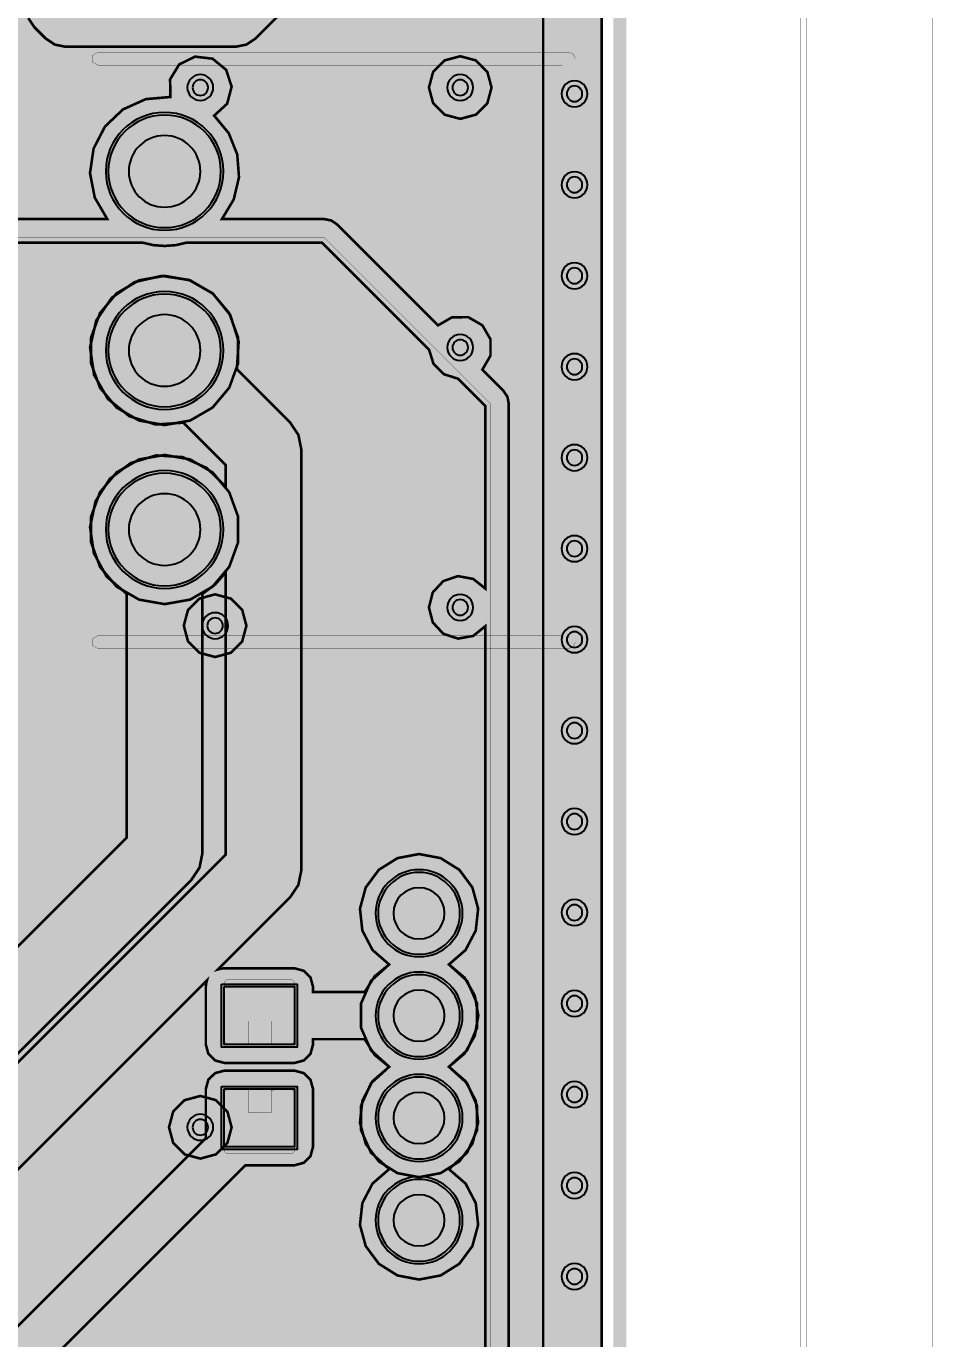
# Model space of a CAD drawing. Header units: millimetres. Extents: x -61 to 56, y -72 to 70.
# Drawn here: x 38.4 to 56.11, y -5.32 to 20.34 of the extents above; entities that cross this region are included whole.
import ezdxf

# ---------------------------------------------------------------- set-up
doc = ezdxf.new("R2010")
doc.units = ezdxf.units.MM
doc.header["$MEASUREMENT"] = 0
for name, color, linetype, true_color in [('02GND', 7, 'Continuous', 0x999966), ('03POWER', 7, 'Continuous', 0x008000), ('Board-Outline-Layer', 7, 'Continuous', 0xff00ff), ('Bottom-Layer', 7, 'Continuous', 0x0000ff), ('Bottom-Paste-Mask-Layer', 7, 'Continuous', 0x800000), ('Bottom-Solder-Mask-Layer', 7, 'Continuous', 0xaa00ff), ('Document-Layer', 7, 'Continuous', 0xffffff), ('Hole-Layer', 7, 'Continuous', 0x222222), ('Multi-Layer', 7, 'Continuous', 0xc0c0c0), ('Top-Layer', 7, 'Continuous', 0xff0000), ('Top-Paste-Mask-Layer', 7, 'Continuous', 0x808080), ('Top-Silkscreen-Layer', 7, 'Continuous', 0xffcc00), ('Top-Solder-Mask-Layer', 7, 'Continuous', 0x800080)]:
    doc.layers.add(name, color=color, linetype=linetype, true_color=true_color)

msp = doc.modelspace()

# ---------------------------------------------------------------- hatches: boundary and pattern name
at = {"layer": '02GND'}
for points in [[(-49.642, 52.153), (49.642, 52.153), (49.642, -62.142), (-49.642, -62.142)], [(41.1, 12.542), (41.599, 12.63), (42.037, 12.883), (42.363, 13.271), (42.536, 13.747), (42.536, 14.253), (42.363, 14.729), (42.037, 15.117), (41.599, 15.37), (41.1, 15.458), (40.601, 15.37), (40.163, 15.117), (39.837, 14.729), (39.664, 14.253), (39.664, 13.747), (39.837, 13.271), (40.163, 12.883), (40.601, 12.63)], [(41.1, 9.042), (41.599, 9.13), (42.037, 9.383), (42.363, 9.771), (42.536, 10.247), (42.536, 10.753), (42.363, 11.229), (42.037, 11.617), (41.599, 11.87), (41.1, 11.958), (40.601, 11.87), (40.163, 11.617), (39.837, 11.229), (39.664, 10.753), (39.664, 10.247), (39.837, 9.771), (40.163, 9.383), (40.601, 9.13)], [(46.073, -2.158), (46.495, -2.078), (46.86, -1.85), (47.115, -1.505), (47.228, -1.09), (47.181, -0.663), (46.982, -0.282), (46.657, 0), (47.012, 0.322), (47.206, 0.76), (47.206, 1.24), (47.012, 1.678), (46.657, 2), (46.982, 2.282), (47.181, 2.663), (47.228, 3.09), (47.115, 3.505), (46.86, 3.85), (46.495, 4.078), (46.073, 4.158), (45.651, 4.078), (45.287, 3.85), (45.031, 3.505), (44.918, 3.09), (44.965, 2.663), (45.164, 2.282), (45.489, 2), (45.134, 1.678), (44.94, 1.24), (44.94, 0.76), (45.134, 0.322), (45.489, 0), (45.164, -0.282), (44.965, -0.663), (44.918, -1.09), (45.031, -1.505), (45.287, -1.85), (45.651, -2.078)]]:
    msp.add_hatch(color=256, dxfattribs=at).paths.add_polyline_path(points)
at = {"layer": '03POWER'}
for points in [[(48.499, -56.042), (48.581, -56.348), (48.806, -56.572), (49.112, -56.654), (49.418, -56.571), (49.642, -56.346), (49.642, -62.142), (44.192, -62.142), (44.393, -61.957), (44.493, -61.703), (44.472, -61.43), (45.189, -61.704), (45.95, -61.804), (46.713, -61.727), (47.438, -61.475), (48.085, -61.064), (48.62, -60.514), (49.014, -59.855), (49.245, -59.123), (49.302, -58.358), (49.18, -57.601), (48.887, -56.892), (48.438, -56.269), (47.858, -55.767), (47.177, -55.412), (46.434, -55.224), (45.666, -55.212), (44.917, -55.378), (44.226, -55.712), (43.631, -56.196), (43.164, -56.805), (42.849, -57.504), (42.704, -58.258), (42.737, -59.024), (42.946, -59.763), (43.32, -60.433), (43.838, -60.999), (-43.362, -60.999), (-43.621, -61.056), (-43.831, -61.218), (-43.953, -61.453), (-43.964, -61.718), (-43.863, -61.963), (-43.667, -62.142), (-49.642, -62.142), (-49.642, -56.582), (-49.433, -56.797), (-49.148, -56.888), (-48.853, -56.832), (-49.162, -57.541), (-49.298, -58.303), (-49.253, -59.075), (-49.03, -59.816), (-48.641, -60.484), (-48.107, -61.044), (-47.458, -61.464), (-46.728, -61.722), (-45.959, -61.803), (-45.192, -61.703), (-44.469, -61.428), (-43.83, -60.992), (-43.31, -60.419), (-42.937, -59.741), (-42.732, -58.995), (-42.707, -58.222), (-42.861, -57.464), (-43.188, -56.763), (-43.668, -56.157), (-44.277, -55.679), (-44.979, -55.356), (-45.738, -55.205), (-46.511, -55.234), (-47.256, -55.443), (-47.932, -55.818), (-48.502, -56.341), (-48.5, -56.309), (-48.499, -56.277), (-48.499, 51.315), (-19.403, 51.315), (-19.629, 51.144), (-19.755, 50.889), (-19.751, 50.604), (-19.619, 50.352), (-19.388, 50.187), (-19.658, 49.977), (-19.773, 49.655), (-19.698, 49.322), (-19.455, 49.081), (-19.684, 48.858), (-19.769, 48.551), (-19.689, 48.242), (-19.463, 48.016), (-19.155, 47.934), (-18.847, 48.018), (-18.624, 48.246), (-18.545, 48.556), (-18.633, 48.863), (-18.864, 49.083), (-18.625, 49.324), (-18.551, 49.655), (-18.665, 49.975), (-18.931, 50.185), (-18.698, 50.349), (-18.565, 50.601), (-18.56, 50.887), (-18.685, 51.143), (-18.912, 51.315), (48.426, 51.315), (48.499, 51.242)], [(35.357, 0.943), (35.404, 0.708), (35.537, 0.509), (35.737, 0.377), (35.737, -11.2), (35.692, -11.329), (35.677, -11.465), (35.692, -11.6), (35.737, -11.729), (35.737, -21.408), (35.638, -21.587), (35.604, -21.788), (35.638, -21.989), (35.737, -22.168), (35.737, -24.253), (35.764, -24.39), (35.841, -24.506), (36.612, -25.277), (36.729, -25.355), (36.866, -25.382), (46.43, -25.382), (46.567, -25.355), (46.683, -25.277), (47.722, -24.237), (47.8, -24.121), (47.827, -23.984), (47.827, 12.958), (47.8, 13.095), (47.722, 13.211), (47.31, 13.624), (47.469, 13.898), (47.47, 14.216), (47.311, 14.491), (47.036, 14.65), (46.719, 14.649), (46.444, 14.49), (44.471, 16.463), (44.355, 16.54), (44.218, 16.568), (42.221, 16.568), (42.451, 16.951), (42.554, 17.385), (42.52, 17.831), (42.354, 18.245), (42.069, 18.589), (42.323, 18.822), (42.41, 19.155), (42.304, 19.483), (42.038, 19.701), (41.696, 19.742), (41.387, 19.591), (41.207, 19.298), (41.215, 18.954), (40.731, 18.911), (40.288, 18.711), (39.935, 18.377), (39.712, 17.945), (39.642, 17.465), (39.735, 16.988), (39.979, 16.568), (36.392, 16.568), (36.255, 16.54), (36.139, 16.463), (35.841, 16.165), (35.764, 16.049), (35.737, 15.912), (35.737, 1.509), (35.537, 1.376), (35.404, 1.177)], [(46.266, 19.138), (46.348, 18.832), (46.572, 18.608), (46.878, 18.526), (47.184, 18.608), (47.408, 18.832), (47.49, 19.138), (47.408, 19.444), (47.184, 19.668), (46.878, 19.75), (46.572, 19.668), (46.348, 19.444)], [(36.581, 0.943), (36.534, 1.179), (36.398, 1.379), (36.196, 1.511), (36.196, 3.578), (36.423, 3.362), (36.728, 3.286), (37.03, 3.371), (37.25, 3.595), (37.33, 3.898), (37.25, 4.201), (37.03, 4.425), (36.728, 4.51), (36.423, 4.435), (36.196, 4.218), (36.196, 8.658), (36.423, 8.442), (36.728, 8.366), (37.03, 8.451), (37.25, 8.675), (37.33, 8.978), (37.25, 9.281), (37.03, 9.505), (36.728, 9.59), (36.423, 9.515), (36.196, 9.298), (36.196, 13.738), (36.423, 13.522), (36.728, 13.446), (37.03, 13.531), (37.25, 13.755), (37.33, 14.058), (37.25, 14.361), (37.03, 14.585), (36.728, 14.67), (36.423, 14.595), (36.196, 14.378), (36.196, 15.87), (36.434, 16.108), (40.666, 16.108), (40.881, 16.058), (41.1, 16.042), (41.319, 16.058), (41.534, 16.108), (44.176, 16.108), (46.268, 14.016), (46.355, 13.74), (46.56, 13.535), (46.836, 13.447), (47.368, 12.916), (47.368, 9.346), (47.132, 9.535), (46.834, 9.589), (46.547, 9.493), (46.341, 9.271), (46.266, 8.978), (46.341, 8.685), (46.547, 8.463), (46.834, 8.368), (47.132, 8.421), (47.368, 8.61), (47.368, -5.894), (47.132, -5.705), (46.834, -5.651), (46.547, -5.747), (46.341, -5.969), (46.266, -6.262), (46.341, -6.555), (46.547, -6.777), (46.834, -6.872), (47.132, -6.819), (47.368, -6.63), (47.368, -10.974), (47.132, -10.785), (46.834, -10.731), (46.547, -10.827), (46.341, -11.049), (46.266, -11.342), (46.341, -11.635), (46.547, -11.857), (46.834, -11.952), (47.132, -11.899), (47.368, -11.71), (47.368, -16.054), (47.132, -15.865), (46.834, -15.811), (46.547, -15.907), (46.341, -16.129), (46.266, -16.422), (46.341, -16.715), (46.547, -16.937), (46.834, -17.032), (47.132, -16.979), (47.368, -16.79), (47.368, -21.134), (47.132, -20.945), (46.834, -20.891), (46.547, -20.987), (46.341, -21.209), (46.266, -21.502), (46.341, -21.795), (46.547, -22.017), (46.834, -22.112), (47.132, -22.059), (47.368, -21.87), (47.368, -23.942), (46.388, -24.922), (36.908, -24.922), (36.196, -24.211), (36.196, -22.4), (36.511, -22.325), (36.743, -22.1), (36.829, -21.788), (36.743, -21.476), (36.511, -21.252), (36.196, -21.176), (36.196, -12.07), (36.54, -12.023), (36.803, -11.797), (36.901, -11.465), (36.803, -11.132), (36.54, -10.906), (36.196, -10.859), (36.196, 0.374), (36.398, 0.506), (36.534, 0.706)], [(41.1, 12.542), (41.599, 12.63), (42.037, 12.883), (42.363, 13.271), (42.536, 13.747), (42.536, 14.253), (42.363, 14.729), (42.037, 15.117), (41.599, 15.37), (41.1, 15.458), (40.601, 15.37), (40.163, 15.117), (39.837, 14.729), (39.664, 14.253), (39.664, 13.747), (39.837, 13.271), (40.163, 12.883), (40.601, 12.63)], [(41.1, 9.042), (41.599, 9.13), (42.037, 9.383), (42.363, 9.771), (42.536, 10.247), (42.536, 10.753), (42.363, 11.229), (42.037, 11.617), (41.599, 11.87), (41.1, 11.958), (40.601, 11.87), (40.163, 11.617), (39.837, 11.229), (39.664, 10.753), (39.664, 10.247), (39.837, 9.771), (40.163, 9.383), (40.601, 9.13)], [(41.475, 8.621), (41.557, 8.315), (41.781, 8.091), (42.087, 8.009), (42.393, 8.091), (42.617, 8.315), (42.699, 8.621), (42.617, 8.927), (42.393, 9.151), (42.087, 9.233), (41.781, 9.151), (41.557, 8.927)], [(46.073, -4.158), (46.495, -4.078), (46.86, -3.85), (47.115, -3.505), (47.228, -3.09), (47.181, -2.663), (46.982, -2.282), (46.657, -2), (47.012, -1.678), (47.206, -1.24), (47.206, -0.76), (47.012, -0.322), (46.657, 0), (47.012, 0.322), (47.206, 0.76), (47.206, 1.24), (47.012, 1.678), (46.657, 2), (46.982, 2.282), (47.181, 2.663), (47.228, 3.09), (47.115, 3.505), (46.86, 3.85), (46.495, 4.078), (46.073, 4.158), (45.651, 4.078), (45.287, 3.85), (45.031, 3.505), (44.918, 3.09), (44.965, 2.663), (45.164, 2.282), (45.489, 2), (45.134, 1.678), (44.94, 1.24), (44.94, 0.76), (45.134, 0.322), (45.489, 0), (45.134, -0.322), (44.94, -0.76), (44.94, -1.24), (45.134, -1.678), (45.489, -2), (45.164, -2.282), (44.965, -2.663), (44.918, -3.09), (45.031, -3.505), (45.287, -3.85), (45.651, -4.078)], [(41.186, -1.182), (41.268, -1.488), (41.492, -1.712), (41.798, -1.794), (42.104, -1.712), (42.328, -1.488), (42.41, -1.182), (42.328, -0.876), (42.104, -0.652), (41.798, -0.57), (41.492, -0.652), (41.268, -0.876)]]:
    msp.add_hatch(color=256, dxfattribs=at).paths.add_polyline_path(points)
at = {"layer": 'Bottom-Layer'}
for points in [[(-49.642, -62.142), (-49.642, 52.153), (49.642, 52.153), (49.642, -62.142)], [(40, 17.5, 1), (42.2, 17.5, 1)], [(41.1, 12.542), (41.599, 12.63), (42.037, 12.883), (42.363, 13.271), (42.536, 13.747), (42.536, 14.253), (42.363, 14.729), (42.037, 15.117), (41.599, 15.37), (41.1, 15.458), (40.601, 15.37), (40.163, 15.117), (39.837, 14.729), (39.664, 14.253), (39.664, 13.747), (39.837, 13.271), (40.163, 12.883), (40.601, 12.63)], [(40, 14, 1), (42.2, 14, 1)], [(41.1, 9.042), (41.599, 9.13), (42.037, 9.383), (42.363, 9.771), (42.536, 10.247), (42.536, 10.753), (42.363, 11.229), (42.037, 11.617), (41.599, 11.87), (41.1, 11.958), (40.601, 11.87), (40.163, 11.617), (39.837, 11.229), (39.664, 10.753), (39.664, 10.247), (39.837, 9.771), (40.163, 9.383), (40.601, 9.13)], [(40, 10.5, 1), (42.2, 10.5, 1)], [(46.073, -2.158), (46.495, -2.078), (46.86, -1.85), (47.115, -1.505), (47.228, -1.09), (47.181, -0.663), (46.982, -0.282), (46.657, 0), (47.012, 0.322), (47.206, 0.76), (47.206, 1.24), (47.012, 1.678), (46.657, 2), (46.982, 2.282), (47.181, 2.663), (47.228, 3.09), (47.115, 3.505), (46.86, 3.85), (46.495, 4.078), (46.073, 4.158), (45.651, 4.078), (45.287, 3.85), (45.031, 3.505), (44.918, 3.09), (44.965, 2.663), (45.164, 2.282), (45.489, 2), (45.134, 1.678), (44.94, 1.24), (44.94, 0.76), (45.134, 0.322), (45.489, 0), (45.164, -0.282), (44.965, -0.663), (44.918, -1.09), (45.031, -1.505), (45.287, -1.85), (45.651, -2.078)], [(45.273, 3, 1), (46.873, 3, 1)], [(45.273, 1, 1), (46.873, 1, 1)], [(45.273, -1, 1), (46.873, -1, 1)], [(45.273, -3, 1), (46.873, -3, 1)]]:
    msp.add_hatch(color=256, dxfattribs=at).paths.add_polyline_path(points)
at = {"layer": 'Bottom-Paste-Mask-Layer'}
for points in [[(40, 17.5, 1), (42.2, 17.5, 1)], [(40, 14, 1), (42.2, 14, 1)], [(40, 10.5, 1), (42.2, 10.5, 1)], [(45.273, 3, 1), (46.873, 3, 1)], [(45.273, 1, 1), (46.873, 1, 1)], [(45.273, -1, 1), (46.873, -1, 1)], [(45.273, -3, 1), (46.873, -3, 1)]]:
    msp.add_hatch(color=256, dxfattribs=at).paths.add_polyline_path(points)
at = {"layer": 'Bottom-Solder-Mask-Layer'}
for points in [[(39.949, 17.5, 1), (42.251, 17.5, 1)], [(39.949, 14, 1), (42.251, 14, 1)], [(39.949, 10.5, 1), (42.251, 10.5, 1)], [(45.222, 3, 1), (46.924, 3, 1)], [(45.222, 1, 1), (46.924, 1, 1)], [(45.222, -1, 1), (46.924, -1, 1)], [(45.222, -3, 1), (46.924, -3, 1)]]:
    msp.add_hatch(color=256, dxfattribs=at).paths.add_polyline_path(points)
at = {"layer": 'Document-Layer'}
msp.add_hatch(color=256, dxfattribs=at).paths.add_polyline_path([(39.8, 8.427), (48.873, 8.427), (48.873, 19.573), (39.8, 19.573), (39.69, 19.637), (39.69, 19.764), (39.8, 19.827), (49, 19.827), (49.09, 19.79), (49.127, 19.7), (49.127, 8.3), (49.09, 8.21), (49, 8.173), (39.8, 8.173), (39.69, 8.237), (39.69, 8.364)])
msp.add_hatch(color=256, dxfattribs=at).paths.add_polyline_path([(39.8, 8.427), (48.873, 8.427), (48.873, 19.573), (39.8, 19.573), (39.69, 19.637), (39.69, 19.764), (39.8, 19.827), (49, 19.827), (49.09, 19.79), (49.127, 19.7), (49.127, 8.3), (49.09, 8.21), (49, 8.173), (39.8, 8.173), (39.69, 8.237), (39.69, 8.364)])
at = {"layer": 'Hole-Layer'}
for points in [[(40.4, 17.5, 1), (41.8, 17.5, 1)], [(40.4, 14, 1), (41.8, 14, 1)], [(40.4, 10.5, 1), (41.8, 10.5, 1)], [(45.573, 3, 1), (46.573, 3, 1)], [(45.573, 1, 1), (46.573, 1, 1)], [(45.573, -1, 1), (46.573, -1, 1)], [(45.573, -3, 1), (46.573, -3, 1)]]:
    msp.add_hatch(color=256, dxfattribs=at).paths.add_polyline_path(points)
at = {"layer": 'Multi-Layer'}
for points in [[(40, 17.5, 1), (42.2, 17.5, 1)], [(40, 17.5, 1), (42.2, 17.5, 1)], [(40, 17.5, 1), (42.2, 17.5, 1)], [(40, 14, 1), (42.2, 14, 1)], [(40, 14, 1), (42.2, 14, 1)], [(40, 14, 1), (42.2, 14, 1)], [(40, 10.5, 1), (42.2, 10.5, 1)], [(40, 10.5, 1), (42.2, 10.5, 1)], [(40, 10.5, 1), (42.2, 10.5, 1)], [(45.273, 3, 1), (46.873, 3, 1)], [(45.273, 3, 1), (46.873, 3, 1)], [(45.273, 3, 1), (46.873, 3, 1)], [(45.273, 1, 1), (46.873, 1, 1)], [(45.273, 1, 1), (46.873, 1, 1)], [(45.273, 1, 1), (46.873, 1, 1)], [(45.273, -1, 1), (46.873, -1, 1)], [(45.273, -1, 1), (46.873, -1, 1)], [(45.273, -1, 1), (46.873, -1, 1)], [(45.273, -3, 1), (46.873, -3, 1)], [(45.273, -3, 1), (46.873, -3, 1)], [(45.273, -3, 1), (46.873, -3, 1)]]:
    msp.add_hatch(color=256, dxfattribs=at).paths.add_polyline_path(points)
at = {"layer": 'Top-Layer'}
for points in [[(-49.642, -62.142), (-49.642, 52.153), (49.642, 52.153), (49.642, -62.142)], [(39.607, 31.185), (38.645, 31.185), (38.466, 31.137), (38.335, 31.006), (38.287, 30.827), (38.287, 29.477), (38.315, 29.339), (38.393, 29.222), (38.393, 28.396), (38.324, 28.236), (38.3, 28.062), (38.3, 26.68), (38.378, 26.373), (38.593, 26.141), (38.894, 26.04), (39.206, 26.094), (39.454, 26.292), (39.577, 26.583), (39.61, 26.456), (39.668, 26.339), (39.72, 26.167), (39.824, 26.022), (40.255, 25.591), (40.433, 25.472), (40.643, 25.43), (41.377, 25.43), (41.369, 25.386), (41.366, 25.341), (41.366, 24.891), (39.824, 23.349), (39.71, 23.183), (39.664, 22.987), (39.609, 22.872), (39.577, 22.749), (39.433, 23.066), (39.144, 23.262), (38.796, 23.277), (38.491, 23.109), (38.318, 22.806), (38.284, 22.916), (38.217, 23.01), (38.174, 23.052), (38.126, 23.106), (38.073, 23.154), (38.035, 23.192), (37.919, 23.269), (37.782, 23.297), (37.557, 23.297), (37.42, 23.269), (37.304, 23.192), (37.224, 23.112), (37.218, 23.106), (37.211, 23.1), (37.131, 23.019), (37.06, 22.918), (37.027, 22.799), (36.887, 23.073), (36.634, 23.251), (36.328, 23.29), (36.039, 23.182), (35.834, 22.951), (35.76, 22.652), (35.76, 22.573), (35.696, 22.573), (35.39, 22.491), (35.165, 22.267), (35.083, 21.961), (35.165, 21.655), (35.39, 21.431), (35.696, 21.349), (35.76, 21.349), (35.76, 21.27), (35.831, 20.977), (36.028, 20.748), (36.308, 20.635), (35.513, 19.84), (35.436, 19.724), (35.408, 19.587), (35.408, 15.052), (35.436, 14.915), (35.513, 14.798), (35.862, 14.449), (35.979, 14.372), (36.116, 14.345), (37.611, 14.345), (37.748, 14.372), (37.864, 14.449), (38.217, 14.802), (38.295, 14.918), (38.322, 15.055), (38.322, 21.103), (38.352, 21.017), (38.393, 20.936), (38.393, 20.706), (38.435, 20.496), (38.554, 20.318), (38.775, 20.097), (38.953, 19.978), (39.163, 19.936), (42.492, 19.936), (42.702, 19.978), (42.88, 20.097), (43.917, 21.134), (44.754, 21.134), (44.933, 21.182), (45.065, 21.313), (45.112, 21.493), (45.112, 21.632), (45.254, 21.632), (45.254, 21.493), (45.302, 21.313), (45.433, 21.182), (45.612, 21.134), (46.744, 21.134), (46.923, 21.182), (47.055, 21.313), (47.103, 21.493), (47.103, 22.87), (47.055, 23.049), (46.923, 23.18), (46.744, 23.228), (45.612, 23.228), (45.433, 23.18), (45.302, 23.049), (45.254, 22.87), (45.254, 22.73), (45.112, 22.73), (45.112, 22.87), (45.065, 23.049), (44.933, 23.18), (44.754, 23.228), (43.622, 23.228), (43.443, 23.18), (43.312, 23.049), (43.264, 22.87), (43.264, 22.033), (43.112, 21.881), (43.112, 22.87), (43.065, 23.049), (42.933, 23.18), (42.754, 23.228), (41.622, 23.228), (41.443, 23.18), (41.312, 23.049), (41.264, 22.87), (41.264, 22.77), (41.053, 22.792), (40.848, 22.741), (40.843, 22.775), (40.835, 22.809), (41.664, 23.638), (41.694, 23.634), (41.724, 23.633), (43.134, 23.633), (43.313, 23.681), (43.444, 23.812), (43.492, 23.991), (43.492, 25.341), (43.466, 25.476), (43.39, 25.591), (43.919, 26.12), (44.756, 26.12), (44.935, 26.168), (45.067, 26.299), (45.114, 26.479), (45.114, 26.618), (45.256, 26.618), (45.256, 26.479), (45.304, 26.299), (45.435, 26.168), (45.614, 26.12), (46.746, 26.12), (46.925, 26.168), (47.057, 26.299), (47.105, 26.479), (47.105, 27.856), (47.057, 28.035), (46.925, 28.166), (46.746, 28.214), (45.614, 28.214), (45.435, 28.166), (45.304, 28.035), (45.256, 27.856), (45.256, 27.716), (45.114, 27.716), (45.114, 27.856), (45.067, 28.035), (44.935, 28.166), (44.756, 28.214), (43.624, 28.214), (43.445, 28.166), (43.314, 28.035), (43.266, 27.856), (43.266, 27.019), (43.114, 26.867), (43.114, 27.856), (43.067, 28.035), (42.935, 28.166), (42.756, 28.214), (41.624, 28.214), (41.397, 28.132), (41.273, 27.925), (41.19, 27.925), (41.018, 27.905), (40.854, 27.847), (40.854, 28.062), (40.776, 28.369), (40.561, 28.601), (40.261, 28.703), (39.949, 28.648), (39.701, 28.451), (39.577, 28.159), (39.546, 28.282), (39.491, 28.396), (39.491, 29.119), (40.055, 29.119), (40.234, 29.167), (40.365, 29.298), (40.413, 29.477), (40.413, 30.439), (41.301, 31.327), (42.055, 31.327), (42.234, 31.375), (42.366, 31.506), (42.413, 31.686), (42.413, 33.063), (42.366, 33.242), (42.234, 33.373), (42.055, 33.421), (40.923, 33.421), (40.744, 33.373), (40.613, 33.242), (40.565, 33.063), (40.565, 32.143), (40.413, 31.991), (40.413, 33.063), (40.366, 33.242), (40.234, 33.373), (40.055, 33.421), (38.923, 33.421), (38.744, 33.373), (38.613, 33.242), (38.565, 33.063), (38.565, 32.923), (38.418, 32.923), (38.418, 33.049), (38.37, 33.228), (38.239, 33.359), (38.06, 33.407), (36.65, 33.407), (36.471, 33.359), (36.34, 33.228), (36.292, 33.049), (36.292, 31.699), (36.34, 31.52), (36.471, 31.389), (36.65, 31.341), (38.06, 31.341), (38.239, 31.389), (38.37, 31.52), (38.418, 31.699), (38.418, 31.825), (38.565, 31.825), (38.565, 31.686), (38.613, 31.506), (38.744, 31.375), (38.923, 31.327), (39.75, 31.327)], [(40, 17.5, 1), (42.2, 17.5, 1)], [(32.867, -3.012), (32.707, -3.252), (32.65, -3.534), (32.65, -17.679), (25.607, -24.723), (25.446, -24.963), (25.39, -25.246), (25.39, -44.351), (25.262, -44.478), (24.909, -44.478), (24.772, -44.506), (24.655, -44.583), (24.399, -44.84), (24.321, -44.956), (24.294, -45.093), (24.294, -52.386), (24.321, -52.523), (24.399, -52.64), (26.729, -54.97), (26.846, -55.048), (26.983, -55.075), (27.961, -55.075), (28.098, -55.048), (28.214, -54.97), (28.862, -54.323), (28.939, -54.207), (28.966, -54.07), (28.966, -52.866), (28.939, -52.729), (28.862, -52.613), (27.038, -50.79), (27.038, -48.364), (27.042, -48.334), (27.043, -48.304), (27.043, -46.927), (27.042, -46.897), (27.038, -46.867), (27.038, -45.027), (27.011, -44.89), (26.934, -44.774), (26.868, -44.709), (26.868, -25.552), (33.912, -18.508), (34.072, -18.268), (34.129, -17.986), (34.129, -3.841), (41.623, 3.653), (41.783, 3.893), (41.839, 4.176), (41.839, 9.243), (42.089, 9.428), (42.293, 9.662), (42.293, 4.144), (34.52, -3.63), (34.359, -3.87), (34.303, -4.152), (34.303, -18.539), (27.596, -25.245), (27.436, -25.485), (27.38, -25.768), (27.38, -46.613), (27.245, -46.743), (27.195, -46.923), (27.193, -46.945), (27.192, -46.966), (27.192, -50.056), (27.219, -50.193), (27.297, -50.309), (29.536, -52.548), (29.536, -54.077), (29.563, -54.214), (29.641, -54.33), (30.269, -54.959), (30.385, -55.036), (30.523, -55.064), (31.454, -55.064), (31.591, -55.036), (31.707, -54.959), (32.362, -54.303), (32.44, -54.187), (32.467, -54.05), (32.467, -51.594), (32.44, -51.457), (32.362, -51.341), (31.313, -50.291), (31.313, -46.973), (31.31, -46.934), (31.304, -46.895), (31.199, -46.672), (30.975, -46.57), (30.939, -46.565), (30.902, -46.563), (28.858, -46.563), (28.858, -26.074), (35.565, -19.368), (35.725, -19.128), (35.781, -18.845), (35.781, -4.459), (41.928, 1.688), (41.912, 1.628), (41.906, 1.566), (41.906, 0.434), (41.954, 0.255), (42.086, 0.124), (42.265, 0.076), (43.642, 0.076), (43.821, 0.124), (43.952, 0.255), (44, 0.434), (44, 0.54), (45.01, 0.54), (45.206, 0.232), (45.489, 0), (45.164, -0.282), (44.965, -0.663), (44.918, -1.09), (45.031, -1.505), (45.287, -1.85), (45.651, -2.078), (46.073, -2.158), (46.495, -2.078), (46.86, -1.85), (47.115, -1.505), (47.228, -1.09), (47.181, -0.663), (46.982, -0.282), (46.657, 0), (46.963, 0.259), (47.162, 0.606), (47.231, 1), (47.162, 1.394), (46.963, 1.741), (46.657, 2), (46.982, 2.282), (47.181, 2.663), (47.228, 3.09), (47.115, 3.505), (46.86, 3.85), (46.495, 4.078), (46.073, 4.158), (45.651, 4.078), (45.287, 3.85), (45.031, 3.505), (44.918, 3.09), (44.965, 2.663), (45.164, 2.282), (45.489, 2), (45.206, 1.768), (45.01, 1.46), (44, 1.46), (44, 1.566), (43.952, 1.745), (43.821, 1.876), (43.642, 1.924), (42.265, 1.924), (42.203, 1.919), (42.143, 1.903), (43.555, 3.315), (43.715, 3.555), (43.772, 3.838), (43.772, 12.068), (43.715, 12.35), (43.555, 12.59), (42.512, 13.634), (42.548, 14.173), (42.385, 14.689), (42.046, 15.109), (41.577, 15.378), (41.042, 15.457), (40.515, 15.336), (40.069, 15.031), (39.764, 14.585), (39.643, 14.058), (39.722, 13.523), (39.991, 13.054), (40.411, 12.715), (40.927, 12.552), (41.466, 12.588), (42.293, 11.761), (42.293, 11.338), (41.925, 11.702), (41.453, 11.915), (40.937, 11.949), (40.441, 11.801), (40.028, 11.489), (39.75, 11.052), (39.643, 10.546), (39.719, 10.034), (39.968, 9.58), (40.361, 9.243), (40.361, 4.482)], [(40, 14, 1), (42.2, 14, 1)], [(40, 10.5, 1), (42.2, 10.5, 1)], [(45.273, 3, 1), (46.873, 3, 1)], [(45.273, 1, 1), (46.873, 1, 1)], [(42.265, 1.566), (43.642, 1.566), (43.642, 0.434), (42.265, 0.434)], [(39.564, -42.825), (39.713, -42.925), (39.889, -42.96), (41.906, -42.96), (41.906, -43.066), (41.954, -43.245), (42.086, -43.377), (42.265, -43.424), (43.642, -43.424), (43.821, -43.377), (43.952, -43.245), (44, -43.066), (44, -41.934), (43.952, -41.755), (43.821, -41.624), (43.642, -41.576), (42.265, -41.576), (42.086, -41.624), (41.954, -41.755), (41.906, -41.934), (41.906, -42.04), (40.08, -42.04), (38.62, -40.58), (38.62, -11.002), (38.765, -10.692), (38.72, -10.352), (38.501, -10.089), (38.72, -9.827), (38.765, -9.487), (38.62, -9.177), (38.62, -5.984), (42.679, -1.924), (43.642, -1.924), (43.821, -1.876), (43.952, -1.745), (44, -1.566), (44, -0.434), (43.952, -0.255), (43.821, -0.124), (43.642, -0.076), (42.265, -0.076), (42.086, -0.124), (41.954, -0.255), (41.906, -0.434), (41.906, -1.396), (37.835, -5.468), (37.735, -5.617), (37.7, -5.793), (37.7, -9.177), (37.555, -9.487), (37.599, -9.827), (37.819, -10.089), (37.599, -10.352), (37.555, -10.692), (37.7, -11.002), (37.7, -40.771), (37.735, -40.947), (37.835, -41.096)], [(45.273, -1, 1), (46.873, -1, 1)], [(42.265, -0.434), (43.642, -0.434), (43.642, -1.566), (42.265, -1.566)], [(45.273, -3, 1), (46.873, -3, 1)]]:
    msp.add_hatch(color=256, dxfattribs=at).paths.add_polyline_path(points)
at = {"layer": 'Top-Paste-Mask-Layer'}
for points in [[(40, 17.5, 1), (42.2, 17.5, 1)], [(40, 14, 1), (42.2, 14, 1)], [(40, 10.5, 1), (42.2, 10.5, 1)], [(45.273, 3, 1), (46.873, 3, 1)], [(45.273, 1, 1), (46.873, 1, 1)], [(42.313, 1.7), (43.593, 1.7), (43.643, 1.65), (43.643, 0.5), (43.593, 0.45), (43.183, 0.445), (43.183, 0.895), (42.733, 0.895), (42.733, 0.455), (42.313, 0.45), (42.263, 0.5), (42.263, 1.65)], [(42.313, 1.7), (43.593, 1.7), (43.643, 1.65), (43.643, 0.5), (43.593, 0.45), (43.183, 0.445), (43.183, 0.895), (42.733, 0.895), (42.733, 0.455), (42.313, 0.45), (42.263, 0.5), (42.263, 1.65)], [(45.273, -1, 1), (46.873, -1, 1)], [(42.313, -0.45), (42.733, -0.45), (42.733, -0.895), (43.183, -0.895), (43.183, -0.455), (43.593, -0.45), (43.643, -0.5), (43.643, -1.65), (43.593, -1.7), (42.313, -1.7), (42.263, -1.65), (42.263, -0.5)], [(42.313, -0.45), (42.733, -0.45), (42.733, -0.895), (43.183, -0.895), (43.183, -0.455), (43.593, -0.45), (43.643, -0.5), (43.643, -1.65), (43.593, -1.7), (42.313, -1.7), (42.263, -1.65), (42.263, -0.5)], [(45.273, -3, 1), (46.873, -3, 1)]]:
    msp.add_hatch(color=256, dxfattribs=at).paths.add_polyline_path(points)
at = {"layer": 'Top-Solder-Mask-Layer'}
for points in [[(39.949, 17.5, 1), (42.251, 17.5, 1)], [(39.949, 14, 1), (42.251, 14, 1)], [(39.949, 10.5, 1), (42.251, 10.5, 1)], [(45.222, 3, 1), (46.924, 3, 1)], [(45.222, 1, 1), (46.924, 1, 1)], [(42.214, 1.617), (43.692, 1.617), (43.692, 0.383), (42.214, 0.383)], [(45.222, -1, 1), (46.924, -1, 1)], [(42.214, -0.383), (43.692, -0.383), (43.692, -1.617), (42.214, -1.617)], [(45.222, -3, 1), (46.924, -3, 1)]]:
    msp.add_hatch(color=256, dxfattribs=at).paths.add_polyline_path(points)

# ---------------------------------------------------------------- linework, layer by layer
at = {"layer": '02GND'}
for points, const_width in [([(-55.987, -65.689), (-55.987, 65.092), (56.11, 65.092), (56.11, -65.689)], 0.00508), ([(-49.642, 52.153), (49.642, 52.153), (49.642, -62.142), (-49.642, -62.142)], 0.0508), ([(41.1, 12.542), (41.599, 12.63), (42.037, 12.883), (42.363, 13.271), (42.536, 13.747), (42.536, 14.253), (42.363, 14.729), (42.037, 15.117), (41.599, 15.37), (41.1, 15.458), (40.601, 15.37), (40.163, 15.117), (39.837, 14.729), (39.664, 14.253), (39.664, 13.747), (39.837, 13.271), (40.163, 12.883), (40.601, 12.63)], 0.0508), ([(41.1, 9.042), (41.599, 9.13), (42.037, 9.383), (42.363, 9.771), (42.536, 10.247), (42.536, 10.753), (42.363, 11.229), (42.037, 11.617), (41.599, 11.87), (41.1, 11.958), (40.601, 11.87), (40.163, 11.617), (39.837, 11.229), (39.664, 10.753), (39.664, 10.247), (39.837, 9.771), (40.163, 9.383), (40.601, 9.13)], 0.0508), ([(46.073, -2.158), (46.495, -2.078), (46.86, -1.85), (47.115, -1.505), (47.228, -1.09), (47.181, -0.663), (46.982, -0.282), (46.657, 0), (47.012, 0.322), (47.206, 0.76), (47.206, 1.24), (47.012, 1.678), (46.657, 2), (46.982, 2.282), (47.181, 2.663), (47.228, 3.09), (47.115, 3.505), (46.86, 3.85), (46.495, 4.078), (46.073, 4.158), (45.651, 4.078), (45.287, 3.85), (45.031, 3.505), (44.918, 3.09), (44.965, 2.663), (45.164, 2.282), (45.489, 2), (45.134, 1.678), (44.94, 1.24), (44.94, 0.76), (45.134, 0.322), (45.489, 0), (45.164, -0.282), (44.965, -0.663), (44.918, -1.09), (45.031, -1.505), (45.287, -1.85), (45.651, -2.078)], 0.0508)]:
    msp.add_lwpolyline(points, close=True, dxfattribs=dict(at, const_width=const_width))
at = {"layer": '03POWER'}
for points, const_width in [([(-61.075, -68.281), (-61.075, 70.393), (53.654, 70.393), (53.654, -68.281)], 0.00508), ([(46.266, 19.138), (46.348, 18.832), (46.572, 18.608), (46.878, 18.526), (47.184, 18.608), (47.408, 18.832), (47.49, 19.138), (47.408, 19.444), (47.184, 19.668), (46.878, 19.75), (46.572, 19.668), (46.348, 19.444)], 0.0508), ([(36.095, 15.912), (36.392, 16.209), (44.218, 16.209), (47.469, 12.958), (47.469, -23.984), (46.43, -25.024), (36.866, -25.024), (36.095, -24.253)], 0.00508), ([(41.1, 12.542), (41.599, 12.63), (42.037, 12.883), (42.363, 13.271), (42.536, 13.747), (42.536, 14.253), (42.363, 14.729), (42.037, 15.117), (41.599, 15.37), (41.1, 15.458), (40.601, 15.37), (40.163, 15.117), (39.837, 14.729), (39.664, 14.253), (39.664, 13.747), (39.837, 13.271), (40.163, 12.883), (40.601, 12.63)], 0.0508), ([(41.1, 9.042), (41.599, 9.13), (42.037, 9.383), (42.363, 9.771), (42.536, 10.247), (42.536, 10.753), (42.363, 11.229), (42.037, 11.617), (41.599, 11.87), (41.1, 11.958), (40.601, 11.87), (40.163, 11.617), (39.837, 11.229), (39.664, 10.753), (39.664, 10.247), (39.837, 9.771), (40.163, 9.383), (40.601, 9.13)], 0.0508), ([(41.475, 8.621), (41.557, 8.315), (41.781, 8.091), (42.087, 8.009), (42.393, 8.091), (42.617, 8.315), (42.699, 8.621), (42.617, 8.927), (42.393, 9.151), (42.087, 9.233), (41.781, 9.151), (41.557, 8.927)], 0.0508), ([(46.073, -4.158), (46.495, -4.078), (46.86, -3.85), (47.115, -3.505), (47.228, -3.09), (47.181, -2.663), (46.982, -2.282), (46.657, -2), (47.012, -1.678), (47.206, -1.24), (47.206, -0.76), (47.012, -0.322), (46.657, 0), (47.012, 0.322), (47.206, 0.76), (47.206, 1.24), (47.012, 1.678), (46.657, 2), (46.982, 2.282), (47.181, 2.663), (47.228, 3.09), (47.115, 3.505), (46.86, 3.85), (46.495, 4.078), (46.073, 4.158), (45.651, 4.078), (45.287, 3.85), (45.031, 3.505), (44.918, 3.09), (44.965, 2.663), (45.164, 2.282), (45.489, 2), (45.134, 1.678), (44.94, 1.24), (44.94, 0.76), (45.134, 0.322), (45.489, 0), (45.134, -0.322), (44.94, -0.76), (44.94, -1.24), (45.134, -1.678), (45.489, -2), (45.164, -2.282), (44.965, -2.663), (44.918, -3.09), (45.031, -3.505), (45.287, -3.85), (45.651, -4.078)], 0.0508), ([(41.186, -1.182), (41.268, -1.488), (41.492, -1.712), (41.798, -1.794), (42.104, -1.712), (42.328, -1.488), (42.41, -1.182), (42.328, -0.876), (42.104, -0.652), (41.798, -0.57), (41.492, -0.652), (41.268, -0.876)], 0.0508)]:
    msp.add_lwpolyline(points, close=True, dxfattribs=dict(at, const_width=const_width))
for points, const_width in [([(48.499, 51.242), (48.499, -56.042)], 0.0508), ([(49.111, 19.016), (49.111, 20.794)], 0.508), ([(47.827, -23.984), (47.827, 12.958), (47.8, 13.095), (47.722, 13.211), (47.31, 13.624), (47.469, 13.898), (47.47, 14.216), (47.311, 14.491), (47.036, 14.65), (46.719, 14.649), (46.444, 14.49), (44.471, 16.463), (44.355, 16.54), (44.218, 16.568), (42.221, 16.568), (42.451, 16.951), (42.554, 17.385), (42.52, 17.831), (42.354, 18.245), (42.069, 18.589), (42.323, 18.822), (42.41, 19.155), (42.304, 19.483), (42.038, 19.701), (41.696, 19.742), (41.387, 19.591), (41.207, 19.298), (41.215, 18.954), (40.731, 18.911), (40.288, 18.711), (39.935, 18.377), (39.712, 17.945), (39.642, 17.465), (39.735, 16.988), (39.979, 16.568), (36.392, 16.568)], 0.0508), ([(49.111, 17.238), (49.111, 19.016)], 0.508), ([(49.111, 15.46), (49.111, 17.238)], 0.508), ([(36.434, 16.108), (40.666, 16.108), (40.881, 16.058), (41.1, 16.042), (41.319, 16.058), (41.534, 16.108), (44.176, 16.108), (46.268, 14.016), (46.355, 13.74), (46.56, 13.535), (46.836, 13.447), (47.368, 12.916), (47.368, 9.346), (47.132, 9.535), (46.834, 9.589), (46.547, 9.493), (46.341, 9.271), (46.266, 8.978), (46.341, 8.685), (46.547, 8.463), (46.834, 8.368), (47.132, 8.421), (47.368, 8.61), (47.368, -5.894)], 0.0508), ([(49.111, 13.682), (49.111, 15.46)], 0.508), ([(49.111, 11.904), (49.111, 13.682)], 0.508), ([(49.111, 10.126), (49.111, 11.904)], 0.508), ([(49.111, 8.348), (49.111, 10.126)], 0.508), ([(49.111, 6.57), (49.111, 8.348)], 0.508), ([(49.111, 4.792), (49.111, 6.57)], 0.508), ([(49.111, 3.014), (49.111, 4.792)], 0.508), ([(49.111, 1.236), (49.111, 3.014)], 0.508), ([(49.111, -0.542), (49.111, 1.236)], 0.508), ([(49.111, -2.32), (49.111, -0.542)], 0.508), ([(49.111, -4.098), (49.111, -2.32)], 0.508), ([(49.111, -5.876), (49.111, -4.098)], 0.508)]:
    msp.add_lwpolyline(points, dxfattribs=dict(at, const_width=const_width))
at = {"layer": 'Board-Outline-Layer', "const_width": 0.254}
msp.add_lwpolyline([(-50, -62.5), (-50, 62.5), (50, 62.5), (50, -62.5)], close=True, dxfattribs=at)
at = {"layer": 'Bottom-Layer'}
for points, const_width in [([(-54.628, -65.079), (-54.628, 58.07), (53.522, 58.07), (53.522, -65.079)], 0.00508), ([(-49.642, -62.142), (-49.642, 52.153), (49.642, 52.153), (49.642, -62.142)], 0.0508), ([(41.1, 12.542), (41.599, 12.63), (42.037, 12.883), (42.363, 13.271), (42.536, 13.747), (42.536, 14.253), (42.363, 14.729), (42.037, 15.117), (41.599, 15.37), (41.1, 15.458), (40.601, 15.37), (40.163, 15.117), (39.837, 14.729), (39.664, 14.253), (39.664, 13.747), (39.837, 13.271), (40.163, 12.883), (40.601, 12.63)], 0.0508), ([(41.1, 9.042), (41.599, 9.13), (42.037, 9.383), (42.363, 9.771), (42.536, 10.247), (42.536, 10.753), (42.363, 11.229), (42.037, 11.617), (41.599, 11.87), (41.1, 11.958), (40.601, 11.87), (40.163, 11.617), (39.837, 11.229), (39.664, 10.753), (39.664, 10.247), (39.837, 9.771), (40.163, 9.383), (40.601, 9.13)], 0.0508), ([(46.073, -2.158), (46.495, -2.078), (46.86, -1.85), (47.115, -1.505), (47.228, -1.09), (47.181, -0.663), (46.982, -0.282), (46.657, 0), (47.012, 0.322), (47.206, 0.76), (47.206, 1.24), (47.012, 1.678), (46.657, 2), (46.982, 2.282), (47.181, 2.663), (47.228, 3.09), (47.115, 3.505), (46.86, 3.85), (46.495, 4.078), (46.073, 4.158), (45.651, 4.078), (45.287, 3.85), (45.031, 3.505), (44.918, 3.09), (44.965, 2.663), (45.164, 2.282), (45.489, 2), (45.134, 1.678), (44.94, 1.24), (44.94, 0.76), (45.134, 0.322), (45.489, 0), (45.164, -0.282), (44.965, -0.663), (44.918, -1.09), (45.031, -1.505), (45.287, -1.85), (45.651, -2.078)], 0.0508)]:
    msp.add_lwpolyline(points, close=True, dxfattribs=dict(at, const_width=const_width))
for points in [[(40, 17.5, 1), (42.2, 17.5, 1)], [(40, 14, 1), (42.2, 14, 1)], [(40, 10.5, 1), (42.2, 10.5, 1)]]:
    msp.add_lwpolyline(points, format="xyb", close=True, dxfattribs=at)
for points in [[(45.273, 3, 1), (46.873, 3), (46.873, 3, 1), (45.273, 3)], [(45.273, 1, 1), (46.873, 1), (46.873, 1, 1), (45.273, 1)], [(45.273, -1, 1), (46.873, -1), (46.873, -1, 1), (45.273, -1)], [(45.273, -3, 1), (46.873, -3), (46.873, -3, 1), (45.273, -3)]]:
    msp.add_lwpolyline(points, format="xyb", dxfattribs=at)
at = {"layer": 'Bottom-Paste-Mask-Layer'}
for points in [[(40, 17.5, 1), (42.2, 17.5, 1)], [(40, 14, 1), (42.2, 14, 1)], [(40, 10.5, 1), (42.2, 10.5, 1)]]:
    msp.add_lwpolyline(points, format="xyb", close=True, dxfattribs=at)
for points in [[(45.273, 3, 1), (46.873, 3), (46.873, 3, 1), (45.273, 3)], [(45.273, 1, 1), (46.873, 1), (46.873, 1, 1), (45.273, 1)], [(45.273, -1, 1), (46.873, -1), (46.873, -1, 1), (45.273, -1)], [(45.273, -3, 1), (46.873, -3), (46.873, -3, 1), (45.273, -3)]]:
    msp.add_lwpolyline(points, format="xyb", dxfattribs=at)
at = {"layer": 'Bottom-Solder-Mask-Layer'}
for points in [[(39.949, 17.5, 1), (42.251, 17.5), (42.251, 17.5, 1), (39.949, 17.5)], [(39.949, 14, 1), (42.251, 14), (42.251, 14, 1), (39.949, 14)], [(39.949, 10.5, 1), (42.251, 10.5), (42.251, 10.5, 1), (39.949, 10.5)]]:
    msp.add_lwpolyline(points, format="xyb", dxfattribs=at)
for points in [[(45.222, 3, 1), (46.924, 3, 1)], [(45.222, 1, 1), (46.924, 1, 1)], [(45.222, -1, 1), (46.924, -1, 1)], [(45.222, -3, 1), (46.924, -3, 1)]]:
    msp.add_lwpolyline(points, format="xyb", close=True, dxfattribs=at)
at = {"layer": 'Document-Layer', "const_width": 0.00508}
msp.add_lwpolyline([(39.8, 8.427), (48.873, 8.427), (48.873, 19.573), (39.8, 19.573), (39.69, 19.637), (39.69, 19.764), (39.8, 19.827), (49, 19.827), (49.09, 19.79), (49.127, 19.7), (49.127, 8.3), (49.09, 8.21), (49, 8.173), (39.8, 8.173), (39.69, 8.237), (39.69, 8.364)], close=True, dxfattribs=at)
msp.add_lwpolyline([(39.8, 8.427), (48.873, 8.427), (48.873, 19.573), (39.8, 19.573), (39.69, 19.637), (39.69, 19.764), (39.8, 19.827), (49, 19.827), (49.09, 19.79), (49.127, 19.7), (49.127, 8.3), (49.09, 8.21), (49, 8.173), (39.8, 8.173), (39.69, 8.237), (39.69, 8.364)], close=True, dxfattribs=at)
at = {"layer": 'Hole-Layer'}
for points in [[(41.646, 19.138, 1), (41.951, 19.138, 1)], [(46.726, 19.138, 1), (47.031, 19.138, 1)], [(48.959, 19.016, 1), (49.264, 19.016, 1)], [(48.959, 17.238, 1), (49.264, 17.238, 1)], [(48.959, 15.46, 1), (49.264, 15.46, 1)], [(46.726, 14.058, 1), (47.031, 14.058, 1)], [(48.959, 13.682, 1), (49.264, 13.682, 1)], [(48.959, 11.904, 1), (49.264, 11.904, 1)], [(48.959, 10.126, 1), (49.264, 10.126, 1)], [(46.726, 8.978, 1), (47.031, 8.978, 1)], [(41.934, 8.621, 1), (42.239, 8.621, 1)], [(48.959, 8.348, 1), (49.264, 8.348, 1)], [(48.959, 6.57, 1), (49.264, 6.57, 1)], [(48.959, 4.792, 1), (49.264, 4.792, 1)], [(45.573, 3, 1), (46.573, 3, 1)], [(48.959, 3.014, 1), (49.264, 3.014, 1)], [(45.573, 1, 1), (46.573, 1, 1)], [(48.959, 1.236, 1), (49.264, 1.236, 1)], [(45.573, -1, 1), (46.573, -1, 1)], [(48.959, -0.542, 1), (49.264, -0.542, 1)], [(41.646, -1.182, 1), (41.951, -1.182, 1)], [(48.959, -2.32, 1), (49.264, -2.32, 1)], [(45.573, -3, 1), (46.573, -3, 1)], [(48.959, -4.098, 1), (49.264, -4.098, 1)]]:
    msp.add_lwpolyline(points, format="xyb", close=True, dxfattribs=at)
for points in [[(40.4, 17.5, 1), (41.8, 17.5), (41.8, 17.5, 1), (40.4, 17.5)], [(40.4, 14, 1), (41.8, 14), (41.8, 14, 1), (40.4, 14)], [(40.4, 10.5, 1), (41.8, 10.5), (41.8, 10.5, 1), (40.4, 10.5)]]:
    msp.add_lwpolyline(points, format="xyb", dxfattribs=at)
at = {"layer": 'Multi-Layer'}
for points in [[(41.544, 19.138, 1), (42.052, 19.138, 1)], [(46.624, 19.138, 1), (47.132, 19.138, 1)], [(48.857, 19.016, 1), (49.365, 19.016, 1)], [(40, 17.5, 1), (42.2, 17.5, 1)], [(40, 17.5, 1), (42.2, 17.5, 1)], [(40, 17.5, 1), (42.2, 17.5, 1)], [(48.857, 17.238, 1), (49.365, 17.238, 1)], [(48.857, 15.46, 1), (49.365, 15.46, 1)], [(40, 14, 1), (42.2, 14, 1)], [(40, 14, 1), (42.2, 14, 1)], [(40, 14, 1), (42.2, 14, 1)], [(46.624, 14.058, 1), (47.132, 14.058, 1)], [(48.857, 13.682, 1), (49.365, 13.682, 1)], [(48.857, 11.904, 1), (49.365, 11.904, 1)], [(40, 10.5, 1), (42.2, 10.5, 1)], [(40, 10.5, 1), (42.2, 10.5, 1)], [(40, 10.5, 1), (42.2, 10.5, 1)], [(48.857, 10.126, 1), (49.365, 10.126, 1)], [(46.624, 8.978, 1), (47.132, 8.978, 1)], [(41.833, 8.621, 1), (42.341, 8.621, 1)], [(48.857, 8.348, 1), (49.365, 8.348, 1)], [(48.857, 6.57, 1), (49.365, 6.57, 1)], [(48.857, 4.792, 1), (49.365, 4.792, 1)], [(48.857, 3.014, 1), (49.365, 3.014, 1)], [(48.857, 1.236, 1), (49.365, 1.236, 1)], [(48.857, -0.542, 1), (49.365, -0.542, 1)], [(41.544, -1.182, 1), (42.052, -1.182, 1)], [(48.857, -2.32, 1), (49.365, -2.32, 1)], [(48.857, -4.098, 1), (49.365, -4.098, 1)]]:
    msp.add_lwpolyline(points, format="xyb", close=True, dxfattribs=at)
for points in [[(45.273, 3, 1), (46.873, 3), (46.873, 3, 1), (45.273, 3)], [(45.273, 3, 1), (46.873, 3), (46.873, 3, 1), (45.273, 3)], [(45.273, 3, 1), (46.873, 3), (46.873, 3, 1), (45.273, 3)], [(45.273, 1, 1), (46.873, 1), (46.873, 1, 1), (45.273, 1)], [(45.273, 1, 1), (46.873, 1), (46.873, 1, 1), (45.273, 1)], [(45.273, 1, 1), (46.873, 1), (46.873, 1, 1), (45.273, 1)], [(45.273, -1, 1), (46.873, -1), (46.873, -1, 1), (45.273, -1)], [(45.273, -1, 1), (46.873, -1), (46.873, -1, 1), (45.273, -1)], [(45.273, -1, 1), (46.873, -1), (46.873, -1, 1), (45.273, -1)], [(45.273, -3, 1), (46.873, -3), (46.873, -3, 1), (45.273, -3)], [(45.273, -3, 1), (46.873, -3), (46.873, -3, 1), (45.273, -3)], [(45.273, -3, 1), (46.873, -3), (46.873, -3, 1), (45.273, -3)]]:
    msp.add_lwpolyline(points, format="xyb", dxfattribs=at)
at = {"layer": 'Top-Layer'}
for points, const_width in [([(-56.996, -72.447), (-56.996, 55.439), (53.522, 55.439), (53.522, -72.447)], 0.00508), ([(-49.642, -62.142), (-49.642, 52.153), (49.642, 52.153), (49.642, -62.142)], 0.0508)]:
    msp.add_lwpolyline(points, close=True, dxfattribs=dict(at, const_width=const_width))
for points, const_width in [([(42.492, 20.485), (44.188, 22.181)], 0.381), ([(38.435, 20.496), (38.554, 20.318), (38.775, 20.097), (38.953, 19.978), (39.163, 19.936), (42.492, 19.936), (42.702, 19.978), (42.88, 20.097), (43.917, 21.134)], 0.0508), ([(38.942, 20.706), (39.163, 20.485)], 0.381), ([(39.163, 20.485), (42.492, 20.485)], 0.381), ([(35.781, -4.459), (41.928, 1.688), (41.912, 1.628), (41.906, 1.566), (41.906, 0.434), (41.954, 0.255), (42.086, 0.124), (42.265, 0.076), (43.642, 0.076), (43.821, 0.124), (43.952, 0.255), (44, 0.434), (44, 0.54), (45.01, 0.54), (45.206, 0.232), (45.489, 0), (45.164, -0.282), (44.965, -0.663), (44.918, -1.09), (45.031, -1.505), (45.287, -1.85), (45.651, -2.078), (46.073, -2.158), (46.495, -2.078), (46.86, -1.85), (47.115, -1.505), (47.228, -1.09), (47.181, -0.663), (46.982, -0.282), (46.657, 0), (46.963, 0.259), (47.162, 0.606), (47.231, 1), (47.162, 1.394), (46.963, 1.741), (46.657, 2), (46.982, 2.282), (47.181, 2.663), (47.228, 3.09), (47.115, 3.505), (46.86, 3.85), (46.495, 4.078), (46.073, 4.158), (45.651, 4.078), (45.287, 3.85), (45.031, 3.505), (44.918, 3.09), (44.965, 2.663), (45.164, 2.282), (45.489, 2), (45.206, 1.768), (45.01, 1.46), (44, 1.46), (44, 1.566), (43.952, 1.745), (43.821, 1.876), (43.642, 1.924), (42.265, 1.924), (42.203, 1.919), (42.143, 1.903), (43.555, 3.315), (43.715, 3.555), (43.772, 3.838), (43.772, 12.068), (43.715, 12.35), (43.555, 12.59), (42.512, 13.634), (42.548, 14.173), (42.385, 14.689), (42.046, 15.109), (41.577, 15.378), (41.042, 15.457), (40.515, 15.336), (40.069, 15.031), (39.764, 14.585), (39.643, 14.058), (39.722, 13.523), (39.991, 13.054), (40.411, 12.715), (40.927, 12.552), (41.466, 12.588), (42.293, 11.761), (42.293, 11.338), (41.925, 11.702), (41.453, 11.915), (40.937, 11.949), (40.441, 11.801), (40.028, 11.489), (39.75, 11.052), (39.643, 10.546), (39.719, 10.034), (39.968, 9.58), (40.361, 9.243), (40.361, 4.482), (32.867, -3.012)], 0.0508), ([(43.032, 12.068), (41.1, 14)], 0.762), ([(43.032, 12.068), (43.032, 3.838)], 0.762), ([(41.1, 4.176), (41.1, 10.5)], 0.762), ([(26.868, -44.709), (26.868, -25.552), (33.912, -18.508), (34.072, -18.268), (34.129, -17.986), (34.129, -3.841), (41.623, 3.653), (41.783, 3.893), (41.839, 4.176), (41.839, 9.243), (42.089, 9.428), (42.293, 9.662), (42.293, 4.144), (34.52, -3.63), (34.359, -3.87), (34.303, -4.152), (34.303, -18.539), (27.596, -25.245), (27.436, -25.485), (27.38, -25.768), (27.38, -46.613)], 0.0508), ([(33.389, -3.534), (41.1, 4.176)], 0.762), ([(43.032, 3.838), (35.042, -4.152)], 0.762), ([(46.073, 1), (42.953, 1)], 0.203), ([(38.62, -5.984), (42.679, -1.924), (43.642, -1.924), (43.821, -1.876), (43.952, -1.745), (44, -1.566), (44, -0.434), (43.952, -0.255), (43.821, -0.124), (43.642, -0.076), (42.265, -0.076), (42.086, -0.124), (41.954, -0.255), (41.906, -0.434), (41.906, -1.396), (37.835, -5.468)], 0.0508), ([(38.16, -5.793), (42.953, -1)], 0.203)]:
    msp.add_lwpolyline(points, dxfattribs=dict(at, const_width=const_width))
for points in [[(40, 17.5, 1), (42.2, 17.5, 1)], [(40, 14, 1), (42.2, 14, 1)], [(40, 10.5, 1), (42.2, 10.5, 1)]]:
    msp.add_lwpolyline(points, format="xyb", close=True, dxfattribs=at)
for points in [[(45.273, 3, 1), (46.873, 3), (46.873, 3, 1), (45.273, 3)], [(45.273, 1, 1), (46.873, 1), (46.873, 1, 1), (45.273, 1)], [(45.273, -1, 1), (46.873, -1), (46.873, -1, 1), (45.273, -1)], [(45.273, -3, 1), (46.873, -3), (46.873, -3, 1), (45.273, -3)]]:
    msp.add_lwpolyline(points, format="xyb", dxfattribs=at)
for points in [[(42.265, 1.566), (43.642, 1.566), (43.642, 0.434), (42.265, 0.434)], [(42.265, -0.434), (43.642, -0.434), (43.642, -1.566), (42.265, -1.566)]]:
    msp.add_lwpolyline(points, close=True, dxfattribs=at)
at = {"layer": 'Top-Paste-Mask-Layer'}
for points in [[(40, 17.5, 1), (42.2, 17.5, 1)], [(40, 14, 1), (42.2, 14, 1)], [(40, 10.5, 1), (42.2, 10.5, 1)]]:
    msp.add_lwpolyline(points, format="xyb", close=True, dxfattribs=at)
for points in [[(45.273, 3, 1), (46.873, 3), (46.873, 3, 1), (45.273, 3)], [(45.273, 1, 1), (46.873, 1), (46.873, 1, 1), (45.273, 1)], [(45.273, -1, 1), (46.873, -1), (46.873, -1, 1), (45.273, -1)], [(45.273, -3, 1), (46.873, -3), (46.873, -3, 1), (45.273, -3)]]:
    msp.add_lwpolyline(points, format="xyb", dxfattribs=at)
at = {"layer": 'Top-Paste-Mask-Layer', "const_width": 0.00508}
for points in [[(42.313, 1.7), (43.593, 1.7), (43.643, 1.65), (43.643, 0.5), (43.593, 0.45), (43.183, 0.445), (43.183, 0.895), (42.733, 0.895), (42.733, 0.455), (42.313, 0.45), (42.263, 0.5), (42.263, 1.65)], [(42.313, 1.7), (43.593, 1.7), (43.643, 1.65), (43.643, 0.5), (43.593, 0.45), (43.183, 0.445), (43.183, 0.895), (42.733, 0.895), (42.733, 0.455), (42.313, 0.45), (42.263, 0.5), (42.263, 1.65)], [(42.313, -0.45), (42.733, -0.45), (42.733, -0.895), (43.183, -0.895), (43.183, -0.455), (43.593, -0.45), (43.643, -0.5), (43.643, -1.65), (43.593, -1.7), (42.313, -1.7), (42.263, -1.65), (42.263, -0.5)], [(42.313, -0.45), (42.733, -0.45), (42.733, -0.895), (43.183, -0.895), (43.183, -0.455), (43.593, -0.45), (43.643, -0.5), (43.643, -1.65), (43.593, -1.7), (42.313, -1.7), (42.263, -1.65), (42.263, -0.5)]]:
    msp.add_lwpolyline(points, close=True, dxfattribs=at)
at = {"layer": 'Top-Silkscreen-Layer'}
for points, const_width in [([(39.8, 19.75), (49, 19.75)], 0.254), ([(39.8, 19.75), (39.8, 18.095)], 0.254), ([(39.8, 19.75), (49, 19.75)], 0.254), ([(39.8, 19.75), (39.8, 18.095)], 0.254), ([(49, 8.25), (49, 19.75)], 0.254), ([(49, 8.25), (49, 19.75)], 0.254), ([(39.8, 14.595), (39.8, 16.905)], 0.254), ([(39.8, 14.595), (39.8, 16.905)], 0.254), ([(39.8, 11.095), (39.8, 13.405)], 0.254), ([(39.8, 11.095), (39.8, 13.405)], 0.254), ([(39.8, 8.25), (39.8, 9.905)], 0.254), ([(39.8, 8.25), (39.8, 9.905)], 0.254), ([(39.8, 8.25), (49, 8.25)], 0.254), ([(39.8, 8.25), (49, 8.25)], 0.254), ([(42.036, 0.476), (42.036, 1.761)], 0.152), ([(42.036, 1.761), (43.87, 1.761)], 0.152), ([(42.036, 0.476), (42.036, 1.761)], 0.152), ([(42.036, 1.761), (43.87, 1.761)], 0.152), ([(43.87, 1.761), (43.87, 0.476)], 0.152), ([(43.87, 1.761), (43.87, 0.476)], 0.152), ([(42.036, -0.476), (42.036, -1.761)], 0.152), ([(42.036, -0.476), (42.036, -1.761)], 0.152), ([(43.87, -1.761), (43.87, -0.476)], 0.152), ([(43.87, -1.761), (43.87, -0.476)], 0.152), ([(42.036, -1.761), (43.87, -1.761)], 0.152), ([(42.036, -1.761), (43.87, -1.761)], 0.152)]:
    msp.add_lwpolyline(points, dxfattribs=dict(at, const_width=const_width))
at = {"layer": 'Top-Silkscreen-Layer', "const_width": 0.254}
msp.add_lwpolyline([(48.873, 5), (48.873, -5), (44.373, -5), (44.373, 5)], close=True, dxfattribs=at)
msp.add_lwpolyline([(48.873, 5), (48.873, -5), (44.373, -5), (44.373, 5)], close=True, dxfattribs=at)
msp.add_lwpolyline([(44.698, -4.286, 1), (45.416, -4.286), (45.416, -4.286, 1), (44.698, -4.286)], format="xyb", dxfattribs=at)
msp.add_lwpolyline([(44.698, -4.286, 1), (45.416, -4.286), (45.416, -4.286, 1), (44.698, -4.286)], format="xyb", dxfattribs=at)
at = {"layer": 'Top-Solder-Mask-Layer'}
for points in [[(39.949, 17.5, 1), (42.251, 17.5), (42.251, 17.5, 1), (39.949, 17.5)], [(39.949, 14, 1), (42.251, 14), (42.251, 14, 1), (39.949, 14)], [(39.949, 10.5, 1), (42.251, 10.5), (42.251, 10.5, 1), (39.949, 10.5)]]:
    msp.add_lwpolyline(points, format="xyb", dxfattribs=at)
for points in [[(45.222, 3, 1), (46.924, 3, 1)], [(45.222, 1, 1), (46.924, 1, 1)], [(45.222, -1, 1), (46.924, -1, 1)], [(45.222, -3, 1), (46.924, -3, 1)]]:
    msp.add_lwpolyline(points, format="xyb", close=True, dxfattribs=at)
for points in [[(42.214, 1.617), (43.692, 1.617), (43.692, 0.383), (42.214, 0.383)], [(42.214, -0.383), (43.692, -0.383), (43.692, -1.617), (42.214, -1.617)]]:
    msp.add_lwpolyline(points, close=True, dxfattribs=at)

doc.saveas('drawing.dxf')
